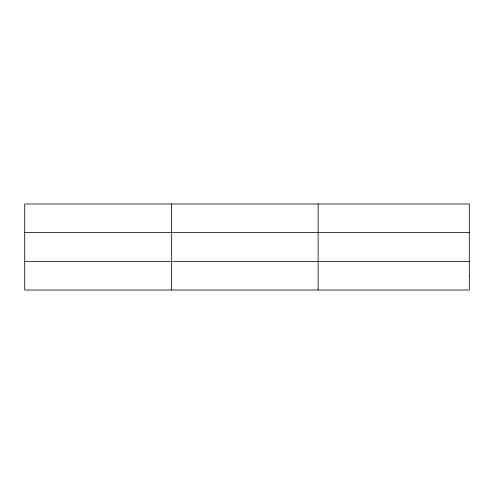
<?xml version="1.0" encoding="UTF-8"?>
<svg xmlns="http://www.w3.org/2000/svg" width="494" height="494" viewBox="0 0 494 494"><rect width="100%" height="100%" fill="white"/><g stroke="black" fill="none" stroke-linecap="round" stroke-linejoin="round"><path stroke-width="0.74" d="M171.418 290.021L171.418 203.979M318.136 290.021L318.136 203.979M24.7 232.371L469.3 232.371M24.7 261.629L469.3 261.629M469.3 275.825L469.3 290.021L24.7 290.021L24.7 203.979L469.3 203.979L469.3 275.825"/></g></svg>
